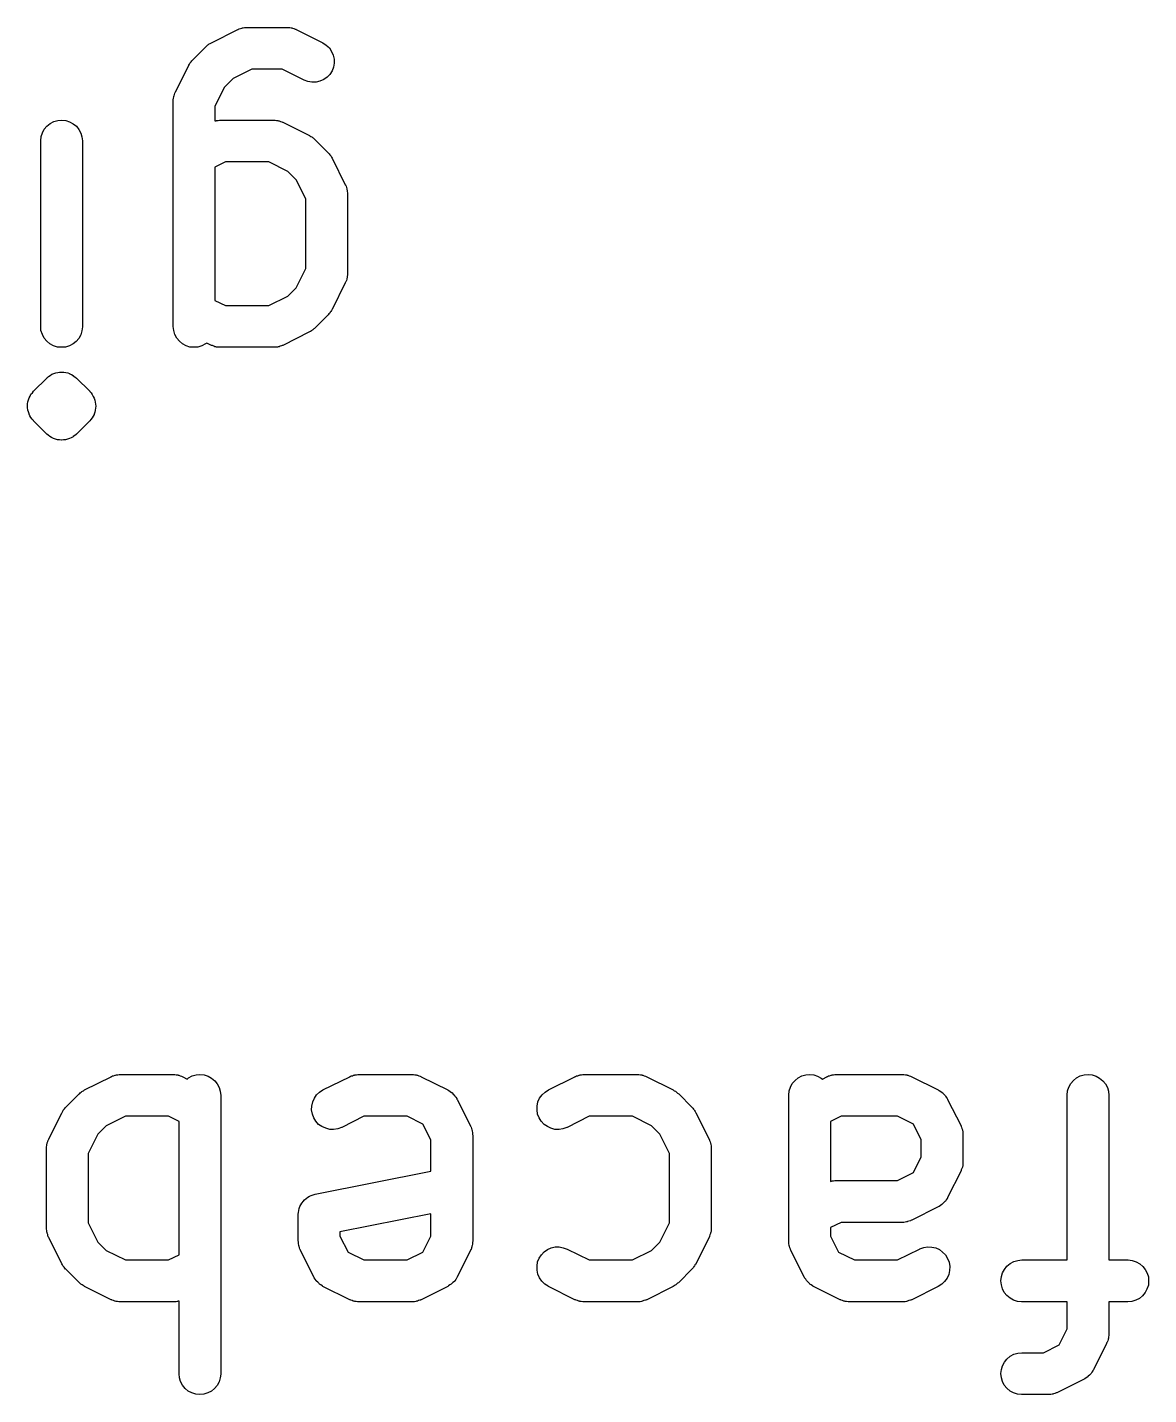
# Model space of a CAD drawing. Extents: x 78 to 209, y -131 to -41.
# Drawn here: x 131.656 to 135.684, y -104.331 to -99.418 of the extents above; entities that cross this region are included whole.
import ezdxf

# ---------------------------------------------------------------- set-up
doc = ezdxf.new("R2010")
doc.units = 0
doc.layers.add('BLACK', color=7, linetype='CONTINUOUS')

msp = doc.modelspace()

# ---------------------------------------------------------------- linework, layer by layer
at = {"layer": 'BLACK', "linetype": 'CONTINUOUS'}
for p, q in [((132.317, -99.474), (132.412, -99.4264)), ((132.412, -99.4264), (132.413, -99.4259)), ((132.413, -99.4259), (132.415, -99.4252)), ((132.415, -99.4252), (132.417, -99.4241)), ((132.417, -99.4241), (132.422, -99.4227)), ((132.422, -99.4227), (132.427, -99.4209)), ((132.427, -99.4209), (132.429, -99.4206)), ((132.429, -99.4206), (132.431, -99.4199)), ((132.431, -99.4199), (132.436, -99.4194)), ((132.436, -99.4194), (132.441, -99.4186)), ((132.441, -99.4186), (132.443, -99.4187)), ((132.443, -99.4187), (132.446, -99.4185)), ((132.446, -99.4185), (132.588, -99.4185)), ((132.588, -99.4185), (132.589, -99.4185)), ((132.589, -99.4185), (132.592, -99.4187)), ((132.592, -99.4187), (132.594, -99.4187)), ((132.594, -99.4187), (132.599, -99.4196)), ((132.599, -99.4196), (132.604, -99.4201)), ((132.604, -99.4201), (132.606, -99.4208)), ((132.606, -99.4208), (132.608, -99.4212)), ((132.608, -99.4212), (132.613, -99.423)), ((132.613, -99.423), (132.618, -99.4245)), ((132.618, -99.4245), (132.62, -99.4256)), ((132.62, -99.4256), (132.622, -99.4264)), ((132.622, -99.4264), (132.717, -99.474)), ((132.309, -99.4782), (132.313, -99.4763)), ((132.313, -99.4763), (132.317, -99.474)), ((132.717, -99.474), (132.718, -99.4745)), ((132.718, -99.4745), (132.73, -99.4825)), ((132.25, -99.5357), (132.297, -99.4881)), ((132.297, -99.4881), (132.298, -99.4873)), ((132.298, -99.4873), (132.301, -99.4847)), ((132.301, -99.4847), (132.304, -99.4818)), ((132.304, -99.4818), (132.307, -99.4801)), ((132.307, -99.4801), (132.309, -99.4782)), ((132.73, -99.4825), (132.741, -99.4927)), ((132.741, -99.4927), (132.749, -99.5047)), ((132.749, -99.5047), (132.755, -99.5181)), ((132.755, -99.5181), (132.758, -99.5324)), ((132.188, -99.6504), (132.236, -99.5552)), ((132.236, -99.5542), (132.238, -99.5507)), ((132.236, -99.5552), (132.236, -99.5542)), ((132.238, -99.5507), (132.24, -99.547)), ((132.24, -99.547), (132.242, -99.5446)), ((132.242, -99.5446), (132.244, -99.542)), ((132.244, -99.542), (132.247, -99.5389)), ((132.247, -99.5389), (132.25, -99.5357)), ((132.463, -99.5685), (132.395, -99.6027)), ((132.571, -99.5685), (132.463, -99.5685)), ((132.65, -99.6082), (132.571, -99.5685)), ((132.751, -99.5751), (132.743, -99.5874)), ((132.756, -99.5615), (132.751, -99.5751)), ((132.758, -99.5471), (132.756, -99.5615)), ((132.758, -99.5324), (132.758, -99.5471)), ((132.395, -99.6027), (132.364, -99.6332)), ((132.664, -99.6134), (132.65, -99.6082)), ((132.678, -99.6159), (132.664, -99.6134)), ((132.693, -99.6155), (132.678, -99.6159)), ((132.707, -99.6123), (132.693, -99.6155)), ((132.721, -99.6064), (132.707, -99.6123)), ((132.733, -99.598), (132.721, -99.6064)), ((132.743, -99.5874), (132.733, -99.598)), ((132.18, -99.6785), (132.181, -99.6735)), ((132.181, -99.6735), (132.182, -99.6684)), ((132.182, -99.6663), (132.183, -99.6641)), ((132.182, -99.6684), (132.182, -99.6663)), ((132.183, -99.6641), (132.185, -99.6593)), ((132.185, -99.6593), (132.186, -99.6544)), ((132.186, -99.6544), (132.187, -99.6525)), ((132.187, -99.6525), (132.188, -99.6504)), ((132.364, -99.6332), (132.33, -99.7017)), ((132.18, -99.6807), (132.18, -99.6785)), ((132.18, -99.6829), (132.18, -99.6807)), ((132.18, -99.684), (132.18, -99.6829)), ((132.18, -100.493), (132.18, -99.684)), ((132.33, -99.7017), (132.33, -99.7547)), ((131.726, -99.7732), (131.738, -99.7641)), ((131.738, -99.7641), (131.751, -99.7573)), ((131.751, -99.7573), (131.765, -99.7531)), ((131.765, -99.7531), (131.779, -99.7518)), ((131.779, -99.7518), (131.794, -99.7534)), ((131.794, -99.7534), (131.808, -99.7577)), ((131.808, -99.7577), (131.821, -99.7646)), ((131.821, -99.7646), (131.832, -99.774)), ((132.33, -99.7547), (132.331, -99.7542)), ((132.331, -99.7542), (132.334, -99.7539)), ((132.334, -99.7539), (132.336, -99.7532)), ((132.336, -99.7532), (132.341, -99.7527)), ((132.341, -99.7527), (132.346, -99.7519)), ((132.346, -99.7519), (132.348, -99.752)), ((132.348, -99.752), (132.35, -99.7518)), ((132.35, -99.7518), (132.541, -99.7518)), ((132.541, -99.7518), (132.542, -99.7518)), ((132.542, -99.7518), (132.544, -99.7521)), ((132.544, -99.7521), (132.546, -99.752)), ((132.546, -99.752), (132.551, -99.7529)), ((132.551, -99.7529), (132.556, -99.7535)), ((132.556, -99.7535), (132.558, -99.7541)), ((132.558, -99.7541), (132.561, -99.7545)), ((132.561, -99.7545), (132.565, -99.7563)), ((132.565, -99.7563), (132.57, -99.7579)), ((132.57, -99.7579), (132.572, -99.7589)), ((132.572, -99.7589), (132.574, -99.7597)), ((132.574, -99.7597), (132.67, -99.8074)), ((131.704, -99.8258), (131.706, -99.8112)), ((131.706, -99.8112), (131.71, -99.7973)), ((131.71, -99.7973), (131.717, -99.7844)), ((131.717, -99.7844), (131.726, -99.7732)), ((131.832, -99.774), (131.841, -99.7853)), ((131.841, -99.7853), (131.848, -99.7982)), ((131.848, -99.7982), (131.852, -99.8123)), ((131.852, -99.8123), (131.854, -99.8268)), ((132.67, -99.8074), (132.671, -99.8078)), ((132.671, -99.8078), (132.674, -99.8101)), ((132.674, -99.8101), (132.678, -99.8121)), ((132.678, -99.8121), (132.68, -99.8141)), ((132.68, -99.8141), (132.683, -99.8158)), ((132.683, -99.8158), (132.686, -99.8187)), ((132.686, -99.8187), (132.689, -99.8214)), ((132.689, -99.8214), (132.737, -99.869)), ((131.704, -99.8268), (131.704, -99.8258)), ((131.704, -100.493), (131.704, -99.8268)), ((131.854, -99.8268), (131.854, -100.493)), ((132.737, -99.869), (132.737, -99.8698)), ((132.737, -99.8698), (132.74, -99.8731)), ((132.368, -99.9018), (132.33, -99.9208)), ((132.523, -99.9018), (132.368, -99.9018)), ((132.592, -99.9361), (132.523, -99.9018)), ((132.74, -99.8731), (132.743, -99.8761)), ((132.743, -99.8761), (132.745, -99.8788)), ((132.745, -99.8788), (132.747, -99.8812)), ((132.747, -99.8812), (132.748, -99.8849)), ((132.748, -99.8849), (132.751, -99.8885)), ((132.751, -99.8885), (132.798, -99.9838)), ((132.33, -99.9208), (132.33, -100.4)), ((132.622, -99.9665), (132.592, -99.9361)), ((132.656, -100.035), (132.622, -99.9665)), ((132.798, -99.9838), (132.799, -99.9847)), ((132.799, -99.9847), (132.8, -99.9868)), ((132.8, -99.9868), (132.801, -99.9887)), ((132.801, -99.9887), (132.802, -99.9936)), ((132.802, -99.9936), (132.804, -99.9984)), ((132.804, -99.9984), (132.804, -100.001)), ((132.804, -100.001), (132.805, -100.003)), ((132.805, -100.003), (132.805, -100.008)), ((132.805, -100.008), (132.806, -100.013)), ((132.806, -100.013), (132.806, -100.015)), ((132.806, -100.015), (132.806, -100.017)), ((132.806, -100.017), (132.806, -100.303)), ((132.656, -100.285), (132.656, -100.035)), ((132.622, -100.354), (132.656, -100.285)), ((132.806, -100.308), (132.805, -100.314)), ((132.806, -100.303), (132.806, -100.304)), ((132.806, -100.304), (132.806, -100.306)), ((132.806, -100.306), (132.806, -100.308)), ((132.592, -100.384), (132.622, -100.354)), ((132.798, -100.337), (132.751, -100.432)), ((132.799, -100.334), (132.798, -100.337)), ((132.8, -100.333), (132.799, -100.334)), ((132.802, -100.328), (132.8, -100.333)), ((132.804, -100.323), (132.802, -100.328)), ((132.805, -100.319), (132.804, -100.321)), ((132.804, -100.321), (132.804, -100.323)), ((132.805, -100.314), (132.805, -100.319)), ((132.33, -100.4), (132.368, -100.418)), ((132.523, -100.418), (132.592, -100.384)), ((132.368, -100.418), (132.523, -100.418)), ((132.737, -100.451), (132.689, -100.499)), ((132.739, -100.448), (132.737, -100.451)), ((132.742, -100.445), (132.739, -100.448)), ((132.744, -100.442), (132.742, -100.445)), ((132.746, -100.44), (132.744, -100.442)), ((132.748, -100.436), (132.746, -100.44)), ((132.75, -100.433), (132.748, -100.436)), ((132.751, -100.432), (132.75, -100.433)), ((131.705, -100.508), (131.704, -100.493)), ((131.71, -100.522), (131.705, -100.508)), ((131.852, -100.509), (131.848, -100.523)), ((131.854, -100.495), (131.852, -100.509)), ((131.854, -100.493), (131.854, -100.495)), ((132.182, -100.508), (132.18, -100.493)), ((132.186, -100.522), (132.182, -100.508)), ((132.677, -100.509), (132.673, -100.511)), ((132.679, -100.507), (132.677, -100.509)), ((132.682, -100.505), (132.679, -100.507)), ((132.685, -100.502), (132.682, -100.505)), ((132.688, -100.5), (132.685, -100.502)), ((132.689, -100.499), (132.688, -100.5)), ((131.716, -100.535), (131.71, -100.522)), ((131.726, -100.546), (131.716, -100.535)), ((131.737, -100.556), (131.726, -100.546)), ((131.75, -100.563), (131.737, -100.556)), ((131.82, -100.556), (131.807, -100.563)), ((131.831, -100.547), (131.82, -100.556)), ((131.841, -100.536), (131.831, -100.547)), ((131.848, -100.523), (131.841, -100.536)), ((132.193, -100.535), (132.186, -100.522)), ((132.202, -100.546), (132.193, -100.535)), ((132.213, -100.556), (132.202, -100.546)), ((132.226, -100.563), (132.213, -100.556)), ((132.296, -100.556), (132.283, -100.563)), ((132.301, -100.553), (132.296, -100.556)), ((132.317, -100.561), (132.301, -100.553)), ((132.67, -100.513), (132.574, -100.561)), ((132.673, -100.511), (132.67, -100.513)), ((131.764, -100.567), (131.75, -100.563)), ((131.778, -100.568), (131.764, -100.567)), ((131.793, -100.567), (131.778, -100.568)), ((131.807, -100.563), (131.793, -100.567)), ((132.24, -100.567), (132.226, -100.563)), ((132.255, -100.568), (132.24, -100.567)), ((132.269, -100.567), (132.255, -100.568)), ((132.283, -100.563), (132.269, -100.567)), ((132.319, -100.561), (132.317, -100.561)), ((132.321, -100.562), (132.319, -100.561)), ((132.326, -100.564), (132.321, -100.562)), ((132.33, -100.566), (132.326, -100.564)), ((132.333, -100.566), (132.33, -100.566)), ((132.335, -100.567), (132.333, -100.566)), ((132.34, -100.567), (132.335, -100.567)), ((132.345, -100.568), (132.34, -100.567)), ((132.347, -100.568), (132.345, -100.568)), ((132.349, -100.568), (132.347, -100.568)), ((132.35, -100.568), (132.349, -100.568)), ((132.541, -100.568), (132.35, -100.568)), ((132.543, -100.568), (132.541, -100.568)), ((132.545, -100.568), (132.543, -100.568)), ((132.55, -100.568), (132.545, -100.568)), ((132.555, -100.567), (132.55, -100.568)), ((132.557, -100.566), (132.555, -100.567)), ((132.56, -100.566), (132.557, -100.566)), ((132.564, -100.564), (132.56, -100.566)), ((132.569, -100.563), (132.564, -100.564)), ((132.571, -100.562), (132.569, -100.563)), ((132.573, -100.561), (132.571, -100.562)), ((132.574, -100.561), (132.573, -100.561)), ((131.765, -100.658), (131.772, -100.657)), ((131.772, -100.657), (131.779, -100.657)), ((131.779, -100.657), (131.779, -100.657)), ((131.779, -100.657), (131.78, -100.657)), ((131.779, -100.657), (131.779, -100.657)), ((131.78, -100.657), (131.78, -100.657)), ((131.78, -100.657), (131.787, -100.657)), ((131.787, -100.657), (131.794, -100.658)), ((131.678, -100.726), (131.726, -100.679)), ((131.726, -100.679), (131.726, -100.678)), ((131.726, -100.678), (131.726, -100.678)), ((131.726, -100.678), (131.726, -100.678)), ((131.726, -100.678), (131.726, -100.678)), ((131.726, -100.678), (131.726, -100.678)), ((131.726, -100.678), (131.726, -100.678)), ((131.726, -100.678), (131.727, -100.678)), ((131.727, -100.678), (131.732, -100.673)), ((131.732, -100.673), (131.738, -100.669)), ((131.738, -100.669), (131.744, -100.665)), ((131.738, -100.669), (131.738, -100.669)), ((131.738, -100.669), (131.738, -100.669)), ((131.738, -100.669), (131.738, -100.669)), ((131.738, -100.669), (131.738, -100.669)), ((131.744, -100.665), (131.751, -100.662)), ((131.751, -100.662), (131.758, -100.66)), ((131.751, -100.662), (131.751, -100.662)), ((131.751, -100.662), (131.751, -100.662)), ((131.751, -100.662), (131.751, -100.662)), ((131.751, -100.662), (131.751, -100.662)), ((131.758, -100.66), (131.765, -100.658)), ((131.765, -100.658), (131.765, -100.658)), ((131.765, -100.658), (131.765, -100.658)), ((131.765, -100.658), (131.765, -100.658)), ((131.765, -100.658), (131.765, -100.658)), ((131.794, -100.658), (131.794, -100.658)), ((131.794, -100.658), (131.794, -100.658)), ((131.794, -100.658), (131.794, -100.658)), ((131.794, -100.658), (131.794, -100.658)), ((131.794, -100.658), (131.801, -100.66)), ((131.801, -100.66), (131.808, -100.662)), ((131.808, -100.662), (131.808, -100.662)), ((131.808, -100.662), (131.808, -100.662)), ((131.808, -100.662), (131.808, -100.663)), ((131.808, -100.663), (131.808, -100.663)), ((131.808, -100.663), (131.814, -100.666)), ((131.814, -100.666), (131.821, -100.669)), ((131.821, -100.669), (131.821, -100.669)), ((131.821, -100.669), (131.821, -100.669)), ((131.821, -100.669), (131.821, -100.669)), ((131.821, -100.669), (131.821, -100.67)), ((131.821, -100.67), (131.826, -100.674)), ((131.826, -100.674), (131.832, -100.679)), ((131.832, -100.679), (131.88, -100.726)), ((131.66, -100.757), (131.662, -100.75)), ((131.662, -100.75), (131.666, -100.744)), ((131.662, -100.75), (131.662, -100.75)), ((131.662, -100.75), (131.662, -100.75)), ((131.666, -100.744), (131.669, -100.737)), ((131.669, -100.737), (131.674, -100.732)), ((131.669, -100.737), (131.669, -100.737)), ((131.669, -100.737), (131.669, -100.737)), ((131.674, -100.732), (131.678, -100.726)), ((131.88, -100.726), (131.88, -100.727)), ((131.88, -100.727), (131.88, -100.727)), ((131.88, -100.727), (131.88, -100.727)), ((131.88, -100.727), (131.88, -100.727)), ((131.88, -100.727), (131.885, -100.732)), ((131.885, -100.732), (131.889, -100.738)), ((131.889, -100.738), (131.889, -100.738)), ((131.889, -100.738), (131.889, -100.738)), ((131.889, -100.738), (131.893, -100.745)), ((131.893, -100.745), (131.896, -100.751)), ((131.896, -100.751), (131.896, -100.751)), ((131.896, -100.751), (131.896, -100.751)), ((131.896, -100.751), (131.898, -100.758)), ((131.656, -100.778), (131.657, -100.771)), ((131.656, -100.779), (131.656, -100.778)), ((131.657, -100.786), (131.656, -100.779)), ((131.656, -100.779), (131.656, -100.779)), ((131.657, -100.771), (131.658, -100.764)), ((131.658, -100.793), (131.657, -100.786)), ((131.658, -100.764), (131.66, -100.757)), ((131.658, -100.764), (131.658, -100.764)), ((131.658, -100.764), (131.658, -100.764)), ((131.658, -100.794), (131.658, -100.793)), ((131.658, -100.793), (131.658, -100.793)), ((131.66, -100.8), (131.658, -100.794)), ((131.662, -100.807), (131.66, -100.8)), ((131.898, -100.801), (131.896, -100.808)), ((131.898, -100.758), (131.9, -100.765)), ((131.9, -100.795), (131.898, -100.801)), ((131.9, -100.765), (131.9, -100.765)), ((131.9, -100.765), (131.9, -100.765)), ((131.9, -100.765), (131.901, -100.772)), ((131.901, -100.787), (131.9, -100.794)), ((131.9, -100.794), (131.9, -100.794)), ((131.9, -100.794), (131.9, -100.795)), ((131.901, -100.772), (131.902, -100.779)), ((131.902, -100.779), (131.901, -100.78)), ((131.901, -100.78), (131.902, -100.78)), ((131.902, -100.78), (131.901, -100.787)), ((131.662, -100.808), (131.662, -100.807)), ((131.662, -100.807), (131.662, -100.807)), ((131.665, -100.814), (131.662, -100.808)), ((131.668, -100.82), (131.665, -100.814)), ((131.669, -100.82), (131.668, -100.82)), ((131.673, -100.826), (131.669, -100.82)), ((131.669, -100.82), (131.669, -100.82)), ((131.678, -100.831), (131.673, -100.826)), ((131.678, -100.832), (131.678, -100.831)), ((131.726, -100.88), (131.678, -100.832)), ((131.678, -100.832), (131.678, -100.832)), ((131.678, -100.832), (131.678, -100.832)), ((131.678, -100.832), (131.678, -100.832)), ((131.88, -100.832), (131.832, -100.88)), ((131.884, -100.827), (131.88, -100.832)), ((131.889, -100.821), (131.884, -100.827)), ((131.892, -100.815), (131.889, -100.821)), ((131.889, -100.821), (131.889, -100.821)), ((131.889, -100.821), (131.889, -100.821)), ((131.896, -100.809), (131.892, -100.815)), ((131.896, -100.808), (131.896, -100.808)), ((131.896, -100.808), (131.896, -100.809)), ((131.731, -100.884), (131.726, -100.88)), ((131.737, -100.889), (131.731, -100.884)), ((131.743, -100.892), (131.737, -100.889)), ((131.737, -100.889), (131.737, -100.889)), ((131.737, -100.889), (131.737, -100.889)), ((131.737, -100.889), (131.737, -100.889)), ((131.737, -100.889), (131.737, -100.889)), ((131.75, -100.896), (131.743, -100.892)), ((131.757, -100.898), (131.75, -100.896)), ((131.75, -100.896), (131.75, -100.896)), ((131.75, -100.896), (131.75, -100.896)), ((131.75, -100.896), (131.75, -100.896)), ((131.75, -100.896), (131.75, -100.896)), ((131.764, -100.9), (131.757, -100.898)), ((131.771, -100.901), (131.764, -100.9)), ((131.764, -100.9), (131.764, -100.9)), ((131.764, -100.9), (131.764, -100.9)), ((131.764, -100.9), (131.764, -100.9)), ((131.764, -100.9), (131.764, -100.9)), ((131.778, -100.902), (131.771, -100.901)), ((131.779, -100.902), (131.778, -100.902)), ((131.778, -100.902), (131.778, -100.902)), ((131.778, -100.902), (131.778, -100.902)), ((131.786, -100.901), (131.779, -100.902)), ((131.779, -100.902), (131.779, -100.902)), ((131.793, -100.901), (131.786, -100.901)), ((131.8, -100.898), (131.793, -100.9)), ((131.793, -100.9), (131.793, -100.9)), ((131.793, -100.9), (131.793, -100.9)), ((131.793, -100.9), (131.793, -100.901)), ((131.793, -100.901), (131.793, -100.901)), ((131.807, -100.896), (131.8, -100.898)), ((131.813, -100.893), (131.807, -100.896)), ((131.807, -100.896), (131.807, -100.896)), ((131.807, -100.896), (131.807, -100.896)), ((131.807, -100.896), (131.807, -100.896)), ((131.807, -100.896), (131.807, -100.896)), ((131.82, -100.89), (131.813, -100.893)), ((131.826, -100.885), (131.82, -100.889)), ((131.82, -100.889), (131.82, -100.889)), ((131.82, -100.889), (131.82, -100.89)), ((131.82, -100.89), (131.82, -100.89)), ((131.82, -100.89), (131.82, -100.89)), ((131.831, -100.881), (131.826, -100.885)), ((131.832, -100.88), (131.831, -100.88)), ((131.831, -100.88), (131.831, -100.88)), ((131.831, -100.88), (131.831, -100.88)), ((131.831, -100.88), (131.831, -100.881)), ((131.832, -100.88), (131.832, -100.88)), ((131.832, -100.88), (131.832, -100.88)), ((131.832, -100.88), (131.832, -100.88)), ((131.861, -103.236), (131.957, -103.189)), ((131.957, -103.189), (131.957, -103.188)), ((131.957, -103.188), (131.96, -103.188)), ((131.96, -103.188), (131.962, -103.186)), ((131.962, -103.186), (131.966, -103.185)), ((131.966, -103.185), (131.971, -103.183)), ((131.971, -103.183), (131.973, -103.183)), ((131.973, -103.183), (131.976, -103.182)), ((131.976, -103.182), (131.981, -103.182)), ((131.981, -103.182), (131.986, -103.181)), ((131.986, -103.181), (131.988, -103.181)), ((131.988, -103.181), (131.99, -103.181)), ((131.99, -103.181), (132.181, -103.181)), ((132.181, -103.181), (132.182, -103.181)), ((132.182, -103.181), (132.184, -103.181)), ((132.184, -103.181), (132.186, -103.181)), ((132.186, -103.181), (132.191, -103.182)), ((132.191, -103.182), (132.196, -103.182)), ((132.196, -103.182), (132.198, -103.183)), ((132.198, -103.183), (132.2, -103.183)), ((132.2, -103.183), (132.205, -103.185)), ((132.205, -103.185), (132.21, -103.187)), ((132.21, -103.187), (132.212, -103.188)), ((132.212, -103.188), (132.214, -103.189)), ((132.214, -103.189), (132.23, -103.197)), ((132.23, -103.197), (132.235, -103.193)), ((132.235, -103.193), (132.248, -103.186)), ((132.248, -103.186), (132.262, -103.182)), ((132.262, -103.182), (132.276, -103.181)), ((132.276, -103.181), (132.291, -103.182)), ((132.291, -103.182), (132.305, -103.187)), ((132.305, -103.187), (132.318, -103.194)), ((132.318, -103.194), (132.329, -103.203)), ((132.329, -103.203), (132.338, -103.214)), ((132.718, -103.236), (132.814, -103.189)), ((132.814, -103.189), (132.815, -103.188)), ((132.815, -103.188), (132.817, -103.188)), ((132.817, -103.188), (132.819, -103.186)), ((132.819, -103.186), (132.824, -103.185)), ((132.824, -103.185), (132.828, -103.183)), ((132.828, -103.183), (132.831, -103.183)), ((132.831, -103.183), (132.833, -103.182)), ((132.833, -103.182), (132.838, -103.182)), ((132.838, -103.182), (132.843, -103.181)), ((132.843, -103.181), (132.845, -103.181)), ((132.845, -103.181), (132.847, -103.181)), ((132.847, -103.181), (133.038, -103.181)), ((133.038, -103.181), (133.039, -103.181)), ((133.039, -103.181), (133.041, -103.181)), ((133.041, -103.181), (133.043, -103.181)), ((133.043, -103.181), (133.048, -103.182)), ((133.048, -103.182), (133.053, -103.182)), ((133.053, -103.182), (133.055, -103.183)), ((133.055, -103.183), (133.058, -103.183)), ((133.058, -103.183), (133.062, -103.185)), ((133.062, -103.185), (133.067, -103.187)), ((133.067, -103.187), (133.069, -103.188)), ((133.069, -103.188), (133.071, -103.189)), ((133.071, -103.189), (133.166, -103.236)), ((133.528, -103.236), (133.623, -103.189)), ((133.623, -103.189), (133.624, -103.188)), ((133.624, -103.188), (133.626, -103.188)), ((133.626, -103.188), (133.628, -103.186)), ((133.628, -103.186), (133.633, -103.185)), ((133.633, -103.185), (133.638, -103.183)), ((133.638, -103.183), (133.64, -103.183)), ((133.64, -103.183), (133.642, -103.182)), ((133.642, -103.182), (133.647, -103.182)), ((133.647, -103.182), (133.652, -103.181)), ((133.652, -103.181), (133.655, -103.181)), ((133.655, -103.181), (133.657, -103.181)), ((133.657, -103.181), (133.847, -103.181)), ((133.847, -103.181), (133.848, -103.181)), ((133.848, -103.181), (133.85, -103.181)), ((133.85, -103.181), (133.853, -103.181)), ((133.853, -103.181), (133.858, -103.182)), ((133.858, -103.182), (133.863, -103.182)), ((133.863, -103.182), (133.865, -103.183)), ((133.865, -103.183), (133.867, -103.183)), ((133.867, -103.183), (133.872, -103.185)), ((133.872, -103.185), (133.877, -103.187)), ((133.877, -103.187), (133.879, -103.188)), ((133.879, -103.188), (133.881, -103.189)), ((133.881, -103.189), (133.976, -103.236)), ((134.404, -103.213), (134.414, -103.202)), ((134.414, -103.202), (134.425, -103.193)), ((134.425, -103.193), (134.438, -103.186)), ((134.438, -103.186), (134.452, -103.182)), ((134.452, -103.182), (134.467, -103.181)), ((134.467, -103.181), (134.481, -103.182)), ((134.481, -103.182), (134.495, -103.187)), ((134.495, -103.187), (134.508, -103.194)), ((134.508, -103.194), (134.512, -103.197)), ((134.512, -103.197), (134.528, -103.189)), ((134.528, -103.189), (134.529, -103.188)), ((134.529, -103.188), (134.531, -103.188)), ((134.531, -103.188), (134.533, -103.186)), ((134.533, -103.186), (134.538, -103.185)), ((134.538, -103.185), (134.543, -103.183)), ((134.543, -103.183), (134.545, -103.183)), ((134.545, -103.183), (134.547, -103.182)), ((134.547, -103.182), (134.552, -103.182)), ((134.552, -103.182), (134.557, -103.181)), ((134.557, -103.181), (134.559, -103.181)), ((134.559, -103.181), (134.562, -103.181)), ((134.562, -103.181), (134.8, -103.181)), ((134.8, -103.181), (134.801, -103.181)), ((134.801, -103.181), (134.803, -103.181)), ((134.803, -103.181), (134.805, -103.181)), ((134.805, -103.181), (134.81, -103.182)), ((134.81, -103.182), (134.815, -103.182)), ((134.815, -103.182), (134.817, -103.183)), ((134.817, -103.183), (134.819, -103.183)), ((134.819, -103.183), (134.824, -103.185)), ((134.824, -103.185), (134.829, -103.187)), ((134.829, -103.187), (134.831, -103.188)), ((134.831, -103.188), (134.833, -103.189)), ((134.833, -103.189), (134.928, -103.236)), ((135.404, -103.213), (135.414, -103.202)), ((135.414, -103.202), (135.425, -103.193)), ((135.425, -103.193), (135.438, -103.186)), ((135.438, -103.186), (135.452, -103.182)), ((135.452, -103.182), (135.467, -103.181)), ((135.467, -103.181), (135.481, -103.182)), ((135.481, -103.182), (135.495, -103.187)), ((135.495, -103.187), (135.508, -103.194)), ((135.508, -103.194), (135.52, -103.203)), ((135.52, -103.203), (135.529, -103.214)), ((131.794, -103.298), (131.842, -103.25)), ((131.842, -103.25), (131.843, -103.25)), ((131.843, -103.25), (131.846, -103.247)), ((131.846, -103.247), (131.849, -103.244)), ((131.849, -103.244), (131.852, -103.242)), ((131.852, -103.242), (131.854, -103.241)), ((131.854, -103.241), (131.858, -103.239)), ((131.858, -103.239), (131.861, -103.236)), ((132.338, -103.214), (132.345, -103.227)), ((132.345, -103.227), (132.349, -103.241)), ((132.349, -103.241), (132.351, -103.256)), ((132.351, -103.256), (132.351, -104.256)), ((132.687, -103.266), (132.695, -103.254)), ((132.695, -103.254), (132.706, -103.244)), ((132.706, -103.244), (132.718, -103.236)), ((133.166, -103.236), (133.167, -103.237)), ((133.167, -103.237), (133.169, -103.238)), ((133.169, -103.238), (133.17, -103.238)), ((133.17, -103.238), (133.175, -103.242)), ((133.175, -103.242), (133.18, -103.245)), ((133.18, -103.245), (133.181, -103.246)), ((133.181, -103.246), (133.182, -103.247)), ((133.182, -103.247), (133.186, -103.251)), ((133.186, -103.251), (133.19, -103.255)), ((133.19, -103.255), (133.191, -103.256)), ((133.191, -103.256), (133.192, -103.258)), ((133.192, -103.258), (133.195, -103.262)), ((133.496, -103.266), (133.505, -103.254)), ((133.505, -103.254), (133.516, -103.244)), ((133.516, -103.244), (133.528, -103.236)), ((133.976, -103.236), (133.977, -103.237)), ((133.977, -103.237), (133.98, -103.239)), ((133.98, -103.239), (133.984, -103.241)), ((133.984, -103.241), (133.987, -103.243)), ((133.987, -103.243), (133.989, -103.245)), ((133.989, -103.245), (133.992, -103.248)), ((133.992, -103.248), (133.996, -103.25)), ((133.996, -103.25), (134.043, -103.298)), ((134.391, -103.255), (134.393, -103.24)), ((134.391, -103.256), (134.391, -103.255)), ((134.391, -103.78), (134.391, -103.256)), ((134.393, -103.24), (134.397, -103.226)), ((134.397, -103.226), (134.404, -103.213)), ((134.928, -103.236), (134.929, -103.237)), ((134.929, -103.237), (134.931, -103.238)), ((134.931, -103.238), (134.932, -103.238)), ((134.932, -103.238), (134.937, -103.242)), ((134.937, -103.242), (134.942, -103.245)), ((134.942, -103.245), (134.943, -103.246)), ((134.943, -103.246), (134.944, -103.247)), ((134.944, -103.247), (134.948, -103.251)), ((134.948, -103.251), (134.952, -103.255)), ((134.952, -103.255), (134.953, -103.256)), ((134.953, -103.256), (134.954, -103.258)), ((134.954, -103.258), (134.957, -103.262)), ((135.391, -103.255), (135.393, -103.24)), ((135.391, -103.256), (135.391, -103.255)), ((135.391, -103.847), (135.391, -103.256)), ((135.393, -103.24), (135.397, -103.226)), ((135.397, -103.226), (135.404, -103.213)), ((135.529, -103.214), (135.536, -103.227)), ((135.536, -103.227), (135.54, -103.241)), ((135.54, -103.241), (135.541, -103.256)), ((135.541, -103.256), (135.541, -103.847)), ((131.783, -103.313), (131.785, -103.309)), ((131.785, -103.309), (131.787, -103.307)), ((131.787, -103.307), (131.789, -103.304)), ((131.789, -103.304), (131.792, -103.301)), ((131.792, -103.301), (131.794, -103.298)), ((132.677, -103.308), (132.678, -103.294)), ((132.68, -103.323), (132.677, -103.308)), ((132.678, -103.294), (132.681, -103.279)), ((132.681, -103.279), (132.687, -103.266)), ((133.195, -103.262), (133.199, -103.267)), ((133.199, -103.267), (133.199, -103.269)), ((133.199, -103.269), (133.2, -103.27)), ((133.2, -103.27), (133.248, -103.365)), ((133.487, -103.294), (133.49, -103.279)), ((133.487, -103.308), (133.487, -103.294)), ((133.489, -103.323), (133.487, -103.308)), ((133.49, -103.279), (133.496, -103.266)), ((134.043, -103.298), (134.044, -103.299)), ((134.044, -103.299), (134.046, -103.302)), ((134.046, -103.302), (134.049, -103.305)), ((134.049, -103.305), (134.051, -103.308)), ((134.051, -103.308), (134.053, -103.31)), ((134.957, -103.262), (134.96, -103.267)), ((134.96, -103.267), (134.961, -103.269)), ((134.961, -103.269), (134.962, -103.27)), ((134.962, -103.27), (135.01, -103.365)), ((131.733, -103.413), (131.78, -103.318)), ((131.78, -103.318), (131.781, -103.317)), ((131.781, -103.317), (131.783, -103.313)), ((132.008, -103.331), (131.939, -103.365)), ((132.163, -103.331), (132.008, -103.331)), ((132.201, -103.35), (132.163, -103.331)), ((132.201, -103.829), (132.201, -103.35)), ((132.685, -103.337), (132.68, -103.323)), ((132.692, -103.349), (132.685, -103.337)), ((132.702, -103.36), (132.692, -103.349)), ((132.865, -103.331), (132.786, -103.371)), ((133.02, -103.331), (132.865, -103.331)), ((133.077, -103.359), (133.02, -103.331)), ((133.106, -103.416), (133.077, -103.359)), ((133.494, -103.337), (133.489, -103.323)), ((133.502, -103.349), (133.494, -103.337)), ((133.512, -103.36), (133.502, -103.349)), ((133.674, -103.331), (133.595, -103.371)), ((133.83, -103.331), (133.674, -103.331)), ((133.898, -103.365), (133.83, -103.331)), ((134.053, -103.31), (134.055, -103.314)), ((134.055, -103.314), (134.057, -103.318)), ((134.057, -103.318), (134.105, -103.413)), ((134.579, -103.331), (134.541, -103.35)), ((134.541, -103.35), (134.541, -103.565)), ((134.782, -103.331), (134.579, -103.331)), ((134.839, -103.359), (134.782, -103.331)), ((134.867, -103.416), (134.839, -103.359)), ((131.909, -103.395), (131.875, -103.464)), ((131.939, -103.365), (131.909, -103.395)), ((132.714, -103.368), (132.702, -103.36)), ((132.728, -103.374), (132.714, -103.368)), ((132.742, -103.378), (132.728, -103.374)), ((132.756, -103.378), (132.742, -103.378)), ((132.771, -103.376), (132.756, -103.378)), ((132.785, -103.371), (132.771, -103.376)), ((132.786, -103.371), (132.785, -103.371)), ((133.248, -103.365), (133.248, -103.366)), ((133.248, -103.366), (133.249, -103.368)), ((133.249, -103.368), (133.25, -103.37)), ((133.25, -103.37), (133.251, -103.375)), ((133.251, -103.375), (133.253, -103.38)), ((133.253, -103.38), (133.254, -103.382)), ((133.254, -103.382), (133.254, -103.384)), ((133.254, -103.384), (133.255, -103.389)), ((133.255, -103.389), (133.255, -103.394)), ((133.255, -103.394), (133.255, -103.396)), ((133.255, -103.396), (133.256, -103.399)), ((133.256, -103.399), (133.256, -103.78)), ((133.524, -103.368), (133.512, -103.36)), ((133.537, -103.374), (133.524, -103.368)), ((133.551, -103.378), (133.537, -103.374)), ((133.566, -103.378), (133.551, -103.378)), ((133.58, -103.376), (133.566, -103.378)), ((133.594, -103.371), (133.58, -103.376)), ((133.595, -103.371), (133.594, -103.371)), ((133.928, -103.395), (133.898, -103.365)), ((133.963, -103.464), (133.928, -103.395)), ((135.01, -103.365), (135.01, -103.366)), ((135.01, -103.366), (135.011, -103.368)), ((135.011, -103.368), (135.012, -103.37)), ((135.012, -103.37), (135.013, -103.375)), ((135.013, -103.375), (135.015, -103.38)), ((135.015, -103.38), (135.015, -103.382)), ((135.015, -103.382), (135.016, -103.384)), ((135.016, -103.384), (135.017, -103.389)), ((135.017, -103.389), (135.017, -103.394)), ((135.017, -103.394), (135.017, -103.396)), ((135.017, -103.396), (135.017, -103.399)), ((135.017, -103.399), (135.017, -103.494)), ((131.725, -103.441), (131.726, -103.436)), ((131.725, -103.443), (131.725, -103.441)), ((131.725, -103.445), (131.725, -103.443)), ((131.725, -103.446), (131.725, -103.445)), ((131.725, -103.732), (131.725, -103.446)), ((131.726, -103.431), (131.727, -103.429)), ((131.726, -103.436), (131.726, -103.431)), ((131.727, -103.426), (131.729, -103.422)), ((131.727, -103.429), (131.727, -103.426)), ((131.729, -103.422), (131.731, -103.417)), ((131.731, -103.417), (131.732, -103.415)), ((131.732, -103.415), (131.733, -103.413)), ((133.106, -103.528), (133.106, -103.416)), ((134.105, -103.413), (134.105, -103.414)), ((134.105, -103.414), (134.106, -103.416)), ((134.106, -103.416), (134.107, -103.418)), ((134.107, -103.418), (134.109, -103.423)), ((134.109, -103.423), (134.11, -103.427)), ((134.11, -103.427), (134.111, -103.43)), ((134.111, -103.43), (134.111, -103.432)), ((134.111, -103.432), (134.112, -103.437)), ((134.112, -103.437), (134.113, -103.442)), ((134.113, -103.442), (134.113, -103.444)), ((134.113, -103.444), (134.113, -103.446)), ((134.113, -103.446), (134.113, -103.732)), ((134.867, -103.476), (134.867, -103.416)), ((131.875, -103.464), (131.875, -103.714)), ((133.963, -103.714), (133.963, -103.464)), ((134.839, -103.533), (134.867, -103.476)), ((135.017, -103.499), (135.016, -103.504)), ((135.016, -103.504), (135.016, -103.51)), ((135.017, -103.494), (135.017, -103.495)), ((135.017, -103.495), (135.017, -103.497)), ((135.017, -103.497), (135.017, -103.499)), ((132.69, -103.611), (133.106, -103.528)), ((134.782, -103.562), (134.839, -103.533)), ((135.01, -103.527), (134.962, -103.623)), ((135.011, -103.523), (135.01, -103.525)), ((135.01, -103.525), (135.01, -103.527)), ((135.013, -103.519), (135.011, -103.523)), ((135.015, -103.514), (135.013, -103.519)), ((135.016, -103.51), (135.015, -103.512)), ((135.015, -103.512), (135.015, -103.514)), ((134.541, -103.565), (134.543, -103.564)), ((134.543, -103.564), (134.545, -103.564)), ((134.545, -103.564), (134.547, -103.563)), ((134.547, -103.563), (134.552, -103.563)), ((134.552, -103.563), (134.557, -103.562)), ((134.557, -103.562), (134.559, -103.562)), ((134.559, -103.562), (134.562, -103.562)), ((134.562, -103.562), (134.782, -103.562)), ((132.635, -103.655), (132.639, -103.649)), ((132.639, -103.649), (132.642, -103.643)), ((132.642, -103.643), (132.642, -103.642)), ((132.642, -103.642), (132.643, -103.642)), ((132.643, -103.642), (132.647, -103.637)), ((132.647, -103.637), (132.651, -103.631)), ((132.651, -103.631), (132.652, -103.631)), ((132.652, -103.631), (132.657, -103.626)), ((132.652, -103.631), (132.652, -103.631)), ((132.657, -103.626), (132.663, -103.622)), ((132.663, -103.622), (132.669, -103.618)), ((132.663, -103.622), (132.663, -103.622)), ((132.663, -103.622), (132.663, -103.622)), ((132.669, -103.618), (132.676, -103.615)), ((132.676, -103.615), (132.683, -103.613)), ((132.676, -103.615), (132.676, -103.615)), ((132.676, -103.615), (132.676, -103.615)), ((132.683, -103.613), (132.69, -103.611)), ((134.936, -103.651), (134.931, -103.655)), ((134.941, -103.648), (134.936, -103.651)), ((134.942, -103.647), (134.941, -103.648)), ((134.943, -103.646), (134.942, -103.647)), ((134.947, -103.642), (134.943, -103.646)), ((134.951, -103.638), (134.947, -103.642)), ((134.952, -103.637), (134.951, -103.638)), ((134.954, -103.636), (134.952, -103.637)), ((134.957, -103.631), (134.954, -103.636)), ((134.96, -103.626), (134.957, -103.631)), ((134.961, -103.625), (134.96, -103.626)), ((134.962, -103.623), (134.961, -103.624)), ((134.961, -103.624), (134.961, -103.625)), ((132.629, -103.683), (132.63, -103.676)), ((132.629, -103.684), (132.629, -103.683)), ((132.629, -103.78), (132.629, -103.684)), ((132.629, -103.684), (132.629, -103.684)), ((132.629, -103.684), (132.629, -103.684)), ((132.629, -103.684), (132.629, -103.684)), ((132.63, -103.676), (132.631, -103.669)), ((132.631, -103.669), (132.633, -103.662)), ((132.631, -103.669), (132.631, -103.669)), ((132.631, -103.669), (132.631, -103.669)), ((132.633, -103.662), (132.635, -103.655)), ((132.635, -103.655), (132.635, -103.655)), ((132.635, -103.655), (132.635, -103.655)), ((133.106, -103.681), (132.779, -103.746)), ((133.106, -103.762), (133.106, -103.681)), ((134.928, -103.656), (134.833, -103.704)), ((134.93, -103.655), (134.928, -103.656)), ((134.931, -103.655), (134.93, -103.655)), ((131.725, -103.734), (131.725, -103.732)), ((131.725, -103.736), (131.725, -103.734)), ((131.726, -103.741), (131.725, -103.736)), ((131.726, -103.747), (131.726, -103.741)), ((131.727, -103.749), (131.726, -103.747)), ((131.727, -103.751), (131.727, -103.749)), ((131.729, -103.756), (131.727, -103.751)), ((131.875, -103.714), (131.909, -103.783)), ((132.779, -103.746), (132.779, -103.762)), ((133.928, -103.783), (133.963, -103.714)), ((134.11, -103.752), (134.108, -103.757)), ((134.111, -103.748), (134.11, -103.75)), ((134.11, -103.75), (134.11, -103.752)), ((134.112, -103.743), (134.111, -103.748)), ((134.113, -103.733), (134.112, -103.735)), ((134.112, -103.735), (134.113, -103.737)), ((134.113, -103.737), (134.112, -103.743)), ((134.113, -103.732), (134.113, -103.733)), ((134.579, -103.712), (134.541, -103.731)), ((134.541, -103.731), (134.541, -103.762)), ((134.8, -103.712), (134.579, -103.712)), ((134.802, -103.712), (134.8, -103.712)), ((134.804, -103.712), (134.802, -103.712)), ((134.809, -103.711), (134.804, -103.712)), ((134.814, -103.71), (134.809, -103.711)), ((134.816, -103.71), (134.814, -103.71)), ((134.818, -103.709), (134.816, -103.71)), ((134.823, -103.708), (134.818, -103.709)), ((134.828, -103.706), (134.823, -103.708)), ((134.83, -103.705), (134.828, -103.706)), ((134.832, -103.704), (134.83, -103.705)), ((134.833, -103.704), (134.832, -103.704)), ((131.73, -103.761), (131.729, -103.756)), ((131.731, -103.763), (131.73, -103.761)), ((131.732, -103.765), (131.731, -103.763)), ((131.733, -103.766), (131.732, -103.765)), ((131.78, -103.861), (131.733, -103.766)), ((131.909, -103.783), (131.939, -103.813)), ((132.63, -103.782), (132.629, -103.78)), ((132.63, -103.784), (132.63, -103.782)), ((132.63, -103.789), (132.63, -103.784)), ((132.631, -103.794), (132.63, -103.789)), ((132.631, -103.796), (132.631, -103.794)), ((132.632, -103.798), (132.631, -103.796)), ((132.634, -103.803), (132.632, -103.798)), ((132.779, -103.762), (132.808, -103.819)), ((133.077, -103.819), (133.106, -103.762)), ((133.253, -103.8), (133.251, -103.804)), ((133.254, -103.795), (133.253, -103.797)), ((133.253, -103.797), (133.253, -103.8)), ((133.255, -103.79), (133.254, -103.795)), ((133.256, -103.781), (133.255, -103.783)), ((133.255, -103.783), (133.255, -103.785)), ((133.255, -103.785), (133.255, -103.79)), ((133.256, -103.78), (133.256, -103.781)), ((133.538, -103.804), (133.552, -103.8)), ((133.552, -103.8), (133.567, -103.8)), ((133.567, -103.8), (133.581, -103.803)), ((133.898, -103.813), (133.928, -103.783)), ((134.105, -103.766), (134.057, -103.861)), ((134.106, -103.763), (134.105, -103.766)), ((134.107, -103.762), (134.106, -103.763)), ((134.108, -103.757), (134.107, -103.762)), ((134.392, -103.782), (134.391, -103.78)), ((134.391, -103.784), (134.392, -103.782)), ((134.392, -103.789), (134.391, -103.784)), ((134.393, -103.794), (134.392, -103.789)), ((134.393, -103.796), (134.393, -103.794)), ((134.394, -103.798), (134.393, -103.796)), ((134.395, -103.803), (134.394, -103.798)), ((134.541, -103.762), (134.57, -103.819)), ((134.876, -103.802), (134.89, -103.8)), ((134.89, -103.8), (134.905, -103.801)), ((134.905, -103.801), (134.919, -103.804)), ((131.939, -103.813), (132.008, -103.847)), ((132.008, -103.847), (132.163, -103.847)), ((132.163, -103.847), (132.201, -103.829)), ((132.635, -103.808), (132.634, -103.803)), ((132.636, -103.81), (132.635, -103.808)), ((132.637, -103.812), (132.636, -103.81)), ((132.637, -103.813), (132.637, -103.812)), ((132.685, -103.908), (132.637, -103.813)), ((132.808, -103.819), (132.865, -103.847)), ((132.865, -103.847), (133.02, -103.847)), ((133.02, -103.847), (133.077, -103.819)), ((133.248, -103.813), (133.2, -103.908)), ((133.25, -103.809), (133.248, -103.811)), ((133.248, -103.811), (133.248, -103.813)), ((133.251, -103.804), (133.25, -103.809)), ((133.489, -103.854), (133.495, -103.841)), ((133.495, -103.841), (133.503, -103.829)), ((133.503, -103.829), (133.513, -103.818)), ((133.513, -103.818), (133.525, -103.81)), ((133.525, -103.81), (133.538, -103.804)), ((133.581, -103.803), (133.595, -103.808)), ((133.595, -103.808), (133.674, -103.847)), ((133.674, -103.847), (133.83, -103.847)), ((133.83, -103.847), (133.898, -103.813)), ((134.397, -103.808), (134.395, -103.803)), ((134.398, -103.81), (134.397, -103.808)), ((134.399, -103.812), (134.398, -103.81)), ((134.399, -103.813), (134.399, -103.812)), ((134.447, -103.908), (134.399, -103.813)), ((134.57, -103.819), (134.627, -103.847)), ((134.627, -103.847), (134.782, -103.847)), ((134.782, -103.847), (134.861, -103.808)), ((134.861, -103.808), (134.862, -103.807)), ((134.862, -103.807), (134.876, -103.802)), ((134.919, -103.804), (134.933, -103.81)), ((134.933, -103.81), (134.944, -103.819)), ((134.944, -103.819), (134.954, -103.829)), ((134.954, -103.829), (134.962, -103.842)), ((134.962, -103.842), (134.967, -103.855)), ((135.2, -103.853), (135.214, -103.849)), ((135.214, -103.849), (135.228, -103.847)), ((135.228, -103.847), (135.391, -103.847)), ((135.541, -103.847), (135.609, -103.847)), ((135.609, -103.847), (135.61, -103.847)), ((135.61, -103.847), (135.625, -103.849)), ((135.625, -103.849), (135.639, -103.854)), ((131.782, -103.864), (131.78, -103.861)), ((131.784, -103.868), (131.782, -103.864)), ((131.786, -103.871), (131.784, -103.868)), ((131.788, -103.873), (131.786, -103.871)), ((131.791, -103.876), (131.788, -103.873)), ((131.793, -103.88), (131.791, -103.876)), ((131.794, -103.88), (131.793, -103.88)), ((131.842, -103.928), (131.794, -103.88)), ((133.487, -103.869), (133.489, -103.854)), ((133.487, -103.884), (133.487, -103.869)), ((133.49, -103.898), (133.487, -103.884)), ((133.496, -103.911), (133.49, -103.898)), ((134.043, -103.88), (133.996, -103.928)), ((134.046, -103.877), (134.043, -103.88)), ((134.049, -103.874), (134.046, -103.877)), ((134.05, -103.871), (134.049, -103.874)), ((134.052, -103.869), (134.05, -103.871)), ((134.054, -103.865), (134.052, -103.869)), ((134.057, -103.862), (134.054, -103.865)), ((134.057, -103.861), (134.057, -103.862)), ((134.966, -103.899), (134.96, -103.912)), ((134.969, -103.885), (134.966, -103.899)), ((134.967, -103.855), (134.97, -103.87)), ((134.97, -103.87), (134.969, -103.885)), ((135.155, -103.907), (135.159, -103.893)), ((135.159, -103.893), (135.166, -103.881)), ((135.166, -103.881), (135.175, -103.869)), ((135.175, -103.869), (135.187, -103.86)), ((135.187, -103.86), (135.2, -103.853)), ((135.639, -103.854), (135.652, -103.861)), ((135.652, -103.861), (135.663, -103.87)), ((135.663, -103.87), (135.672, -103.881)), ((135.672, -103.881), (135.679, -103.894)), ((135.679, -103.894), (135.683, -103.908)), ((131.845, -103.931), (131.842, -103.928)), ((131.848, -103.934), (131.845, -103.931)), ((131.851, -103.935), (131.848, -103.934)), ((131.853, -103.937), (131.851, -103.935)), ((131.857, -103.939), (131.853, -103.937)), ((131.86, -103.941), (131.857, -103.939)), ((131.861, -103.942), (131.86, -103.941)), ((131.957, -103.99), (131.861, -103.942)), ((132.686, -103.91), (132.685, -103.908)), ((132.686, -103.911), (132.686, -103.91)), ((132.69, -103.916), (132.686, -103.911)), ((132.693, -103.921), (132.69, -103.916)), ((132.694, -103.922), (132.693, -103.921)), ((132.695, -103.923), (132.694, -103.922)), ((132.699, -103.927), (132.695, -103.923)), ((132.703, -103.931), (132.699, -103.927)), ((132.704, -103.932), (132.703, -103.931)), ((132.705, -103.934), (132.704, -103.932)), ((132.71, -103.937), (132.705, -103.934)), ((132.715, -103.94), (132.71, -103.937)), ((132.716, -103.941), (132.715, -103.94)), ((132.718, -103.941), (132.716, -103.941)), ((132.718, -103.942), (132.718, -103.941)), ((132.814, -103.99), (132.718, -103.942)), ((133.166, -103.942), (133.071, -103.99)), ((133.168, -103.941), (133.166, -103.942)), ((133.169, -103.94), (133.168, -103.941)), ((133.174, -103.937), (133.169, -103.94)), ((133.179, -103.934), (133.174, -103.937)), ((133.18, -103.933), (133.179, -103.934)), ((133.181, -103.932), (133.18, -103.933)), ((133.185, -103.928), (133.181, -103.932)), ((133.19, -103.924), (133.185, -103.928)), ((133.192, -103.922), (133.19, -103.923)), ((133.19, -103.923), (133.19, -103.924)), ((133.195, -103.917), (133.192, -103.922)), ((133.198, -103.912), (133.195, -103.917)), ((133.199, -103.911), (133.198, -103.912)), ((133.2, -103.909), (133.199, -103.911)), ((133.2, -103.908), (133.2, -103.909)), ((133.504, -103.923), (133.496, -103.911)), ((133.515, -103.934), (133.504, -103.923)), ((133.527, -103.941), (133.515, -103.934)), ((133.528, -103.942), (133.527, -103.941)), ((133.623, -103.99), (133.528, -103.942)), ((133.976, -103.942), (133.881, -103.99)), ((133.98, -103.94), (133.976, -103.942)), ((133.983, -103.938), (133.98, -103.94)), ((133.986, -103.936), (133.983, -103.938)), ((133.988, -103.934), (133.986, -103.936)), ((133.991, -103.931), (133.988, -103.934)), ((133.995, -103.929), (133.991, -103.931)), ((133.996, -103.928), (133.995, -103.929)), ((134.448, -103.91), (134.447, -103.908)), ((134.448, -103.911), (134.448, -103.91)), ((134.452, -103.916), (134.448, -103.911)), ((134.455, -103.921), (134.452, -103.916)), ((134.456, -103.922), (134.455, -103.921)), ((134.457, -103.923), (134.456, -103.922)), ((134.461, -103.927), (134.457, -103.923)), ((134.465, -103.931), (134.461, -103.927)), ((134.466, -103.932), (134.465, -103.931)), ((134.467, -103.934), (134.466, -103.932)), ((134.472, -103.937), (134.467, -103.934)), ((134.477, -103.94), (134.472, -103.937)), ((134.478, -103.941), (134.477, -103.94)), ((134.479, -103.941), (134.478, -103.941)), ((134.48, -103.942), (134.479, -103.941)), ((134.576, -103.99), (134.48, -103.942)), ((134.928, -103.942), (134.833, -103.99)), ((134.941, -103.934), (134.928, -103.942)), ((134.951, -103.924), (134.941, -103.934)), ((134.96, -103.912), (134.951, -103.924)), ((135.153, -103.922), (135.155, -103.907)), ((135.155, -103.937), (135.153, -103.922)), ((135.159, -103.951), (135.155, -103.937)), ((135.683, -103.938), (135.678, -103.952)), ((135.683, -103.908), (135.684, -103.923)), ((135.684, -103.923), (135.683, -103.938)), ((131.959, -103.99), (131.957, -103.99)), ((131.961, -103.991), (131.959, -103.99)), ((131.965, -103.993), (131.961, -103.991)), ((131.97, -103.995), (131.965, -103.993)), ((131.972, -103.995), (131.97, -103.995)), ((131.975, -103.996), (131.972, -103.995)), ((131.98, -103.996), (131.975, -103.996)), ((131.985, -103.997), (131.98, -103.996)), ((131.987, -103.997), (131.985, -103.997)), ((131.989, -103.997), (131.987, -103.997)), ((131.99, -103.997), (131.989, -103.997)), ((132.181, -103.997), (131.99, -103.997)), ((132.183, -103.997), (132.181, -103.997)), ((132.185, -103.997), (132.183, -103.997)), ((132.19, -103.997), (132.185, -103.997)), ((132.195, -103.996), (132.19, -103.997)), ((132.197, -103.995), (132.195, -103.996)), ((132.199, -103.995), (132.197, -103.995)), ((132.201, -103.995), (132.199, -103.995)), ((132.201, -104.256), (132.201, -103.995)), ((132.816, -103.99), (132.814, -103.99)), ((132.818, -103.991), (132.816, -103.99)), ((132.823, -103.993), (132.818, -103.991)), ((132.827, -103.995), (132.823, -103.993)), ((132.83, -103.995), (132.827, -103.995)), ((132.832, -103.996), (132.83, -103.995)), ((132.837, -103.996), (132.832, -103.996)), ((132.842, -103.997), (132.837, -103.996)), ((132.844, -103.997), (132.842, -103.997)), ((132.846, -103.997), (132.844, -103.997)), ((132.847, -103.997), (132.846, -103.997)), ((133.038, -103.997), (132.847, -103.997)), ((133.04, -103.997), (133.038, -103.997)), ((133.042, -103.997), (133.04, -103.997)), ((133.047, -103.997), (133.042, -103.997)), ((133.052, -103.996), (133.047, -103.997)), ((133.054, -103.995), (133.052, -103.996)), ((133.057, -103.995), (133.054, -103.995)), ((133.061, -103.993), (133.057, -103.995)), ((133.066, -103.992), (133.061, -103.993)), ((133.068, -103.991), (133.066, -103.992)), ((133.07, -103.99), (133.068, -103.991)), ((133.071, -103.99), (133.07, -103.99)), ((133.625, -103.99), (133.623, -103.99)), ((133.627, -103.991), (133.625, -103.99)), ((133.632, -103.993), (133.627, -103.991)), ((133.637, -103.995), (133.632, -103.993)), ((133.639, -103.995), (133.637, -103.995)), ((133.641, -103.996), (133.639, -103.995)), ((133.646, -103.996), (133.641, -103.996)), ((133.651, -103.997), (133.646, -103.996)), ((133.654, -103.997), (133.651, -103.997)), ((133.656, -103.997), (133.654, -103.997)), ((133.657, -103.997), (133.656, -103.997)), ((133.847, -103.997), (133.657, -103.997)), ((133.849, -103.997), (133.847, -103.997)), ((133.852, -103.997), (133.849, -103.997)), ((133.857, -103.997), (133.852, -103.997)), ((133.862, -103.996), (133.857, -103.997)), ((133.864, -103.995), (133.862, -103.996)), ((133.866, -103.995), (133.864, -103.995)), ((133.871, -103.993), (133.866, -103.995)), ((133.876, -103.992), (133.871, -103.993)), ((133.878, -103.991), (133.876, -103.992)), ((133.88, -103.99), (133.878, -103.991)), ((133.881, -103.99), (133.88, -103.99)), ((134.578, -103.99), (134.576, -103.99)), ((134.58, -103.991), (134.578, -103.99)), ((134.584, -103.993), (134.58, -103.991)), ((134.589, -103.995), (134.584, -103.993)), ((134.591, -103.995), (134.589, -103.995)), ((134.594, -103.996), (134.591, -103.995)), ((134.599, -103.996), (134.594, -103.996)), ((134.604, -103.997), (134.599, -103.996)), ((134.606, -103.997), (134.604, -103.997)), ((134.608, -103.997), (134.606, -103.997)), ((134.609, -103.997), (134.608, -103.997)), ((134.8, -103.997), (134.609, -103.997)), ((134.802, -103.997), (134.8, -103.997)), ((134.804, -103.997), (134.802, -103.997)), ((134.809, -103.997), (134.804, -103.997)), ((134.814, -103.996), (134.809, -103.997)), ((134.816, -103.995), (134.814, -103.996)), ((134.818, -103.995), (134.816, -103.995)), ((134.823, -103.993), (134.818, -103.995)), ((134.828, -103.992), (134.823, -103.993)), ((134.83, -103.991), (134.828, -103.992)), ((134.832, -103.99), (134.83, -103.991)), ((134.833, -103.99), (134.832, -103.99)), ((135.165, -103.964), (135.159, -103.951)), ((135.175, -103.975), (135.165, -103.964)), ((135.186, -103.984), (135.175, -103.975)), ((135.199, -103.991), (135.186, -103.984)), ((135.213, -103.996), (135.199, -103.991)), ((135.227, -103.997), (135.213, -103.996)), ((135.228, -103.997), (135.227, -103.997)), ((135.391, -103.997), (135.228, -103.997)), ((135.391, -104.095), (135.391, -103.997)), ((135.609, -103.997), (135.541, -103.997)), ((135.541, -103.997), (135.541, -104.113)), ((135.624, -103.996), (135.609, -103.997)), ((135.638, -103.992), (135.624, -103.996)), ((135.651, -103.985), (135.638, -103.992)), ((135.662, -103.976), (135.651, -103.985)), ((135.671, -103.964), (135.662, -103.976)), ((135.678, -103.952), (135.671, -103.964)), ((135.363, -104.152), (135.391, -104.095)), ((135.534, -104.144), (135.533, -104.147)), ((135.535, -104.143), (135.534, -104.144)), ((135.537, -104.138), (135.535, -104.143)), ((135.539, -104.133), (135.537, -104.138)), ((135.54, -104.129), (135.539, -104.131)), ((135.539, -104.131), (135.539, -104.133)), ((135.541, -104.118), (135.54, -104.123)), ((135.54, -104.123), (135.54, -104.129)), ((135.541, -104.113), (135.541, -104.114)), ((135.541, -104.114), (135.541, -104.116)), ((135.541, -104.116), (135.541, -104.118)), ((135.175, -104.203), (135.187, -104.193)), ((135.187, -104.193), (135.2, -104.186)), ((135.2, -104.186), (135.214, -104.182)), ((135.214, -104.182), (135.228, -104.181)), ((135.228, -104.181), (135.306, -104.181)), ((135.306, -104.181), (135.363, -104.152)), ((135.533, -104.147), (135.486, -104.242)), ((135.153, -104.255), (135.155, -104.241)), ((135.155, -104.241), (135.159, -104.227)), ((135.159, -104.227), (135.166, -104.214)), ((135.166, -104.214), (135.175, -104.203)), ((135.485, -104.243), (135.484, -104.244)), ((135.486, -104.242), (135.485, -104.243)), ((132.202, -104.27), (132.201, -104.256)), ((132.206, -104.284), (132.202, -104.27)), ((132.213, -104.297), (132.206, -104.284)), ((132.345, -104.285), (132.338, -104.298)), ((132.349, -104.271), (132.345, -104.285)), ((132.351, -104.257), (132.349, -104.271)), ((132.351, -104.256), (132.351, -104.257)), ((135.155, -104.27), (135.153, -104.255)), ((135.159, -104.284), (135.155, -104.27)), ((135.165, -104.297), (135.159, -104.284)), ((135.452, -104.275), (135.357, -104.323)), ((135.454, -104.274), (135.452, -104.275)), ((135.455, -104.274), (135.454, -104.274)), ((135.46, -104.271), (135.455, -104.274)), ((135.465, -104.267), (135.46, -104.271)), ((135.466, -104.266), (135.465, -104.267)), ((135.467, -104.265), (135.466, -104.266)), ((135.471, -104.261), (135.467, -104.265)), ((135.475, -104.257), (135.471, -104.261)), ((135.476, -104.256), (135.475, -104.257)), ((135.477, -104.255), (135.476, -104.256)), ((135.48, -104.25), (135.477, -104.255)), ((135.484, -104.246), (135.48, -104.25)), ((135.484, -104.244), (135.484, -104.246)), ((132.223, -104.309), (132.213, -104.297)), ((132.234, -104.318), (132.223, -104.309)), ((132.247, -104.325), (132.234, -104.318)), ((132.261, -104.329), (132.247, -104.325)), ((132.275, -104.331), (132.261, -104.329)), ((132.29, -104.329), (132.275, -104.331)), ((132.304, -104.325), (132.29, -104.329)), ((132.317, -104.319), (132.304, -104.325)), ((132.328, -104.309), (132.317, -104.319)), ((132.338, -104.298), (132.328, -104.309)), ((135.175, -104.308), (135.165, -104.297)), ((135.186, -104.318), (135.175, -104.308)), ((135.199, -104.325), (135.186, -104.318)), ((135.213, -104.329), (135.199, -104.325)), ((135.227, -104.331), (135.213, -104.329)), ((135.228, -104.331), (135.227, -104.331)), ((135.323, -104.331), (135.228, -104.331)), ((135.326, -104.331), (135.323, -104.331)), ((135.328, -104.331), (135.326, -104.331)), ((135.333, -104.33), (135.328, -104.331)), ((135.338, -104.329), (135.333, -104.33)), ((135.34, -104.329), (135.338, -104.329)), ((135.342, -104.328), (135.34, -104.329)), ((135.347, -104.327), (135.342, -104.328)), ((135.352, -104.325), (135.347, -104.327)), ((135.354, -104.324), (135.352, -104.325)), ((135.356, -104.323), (135.354, -104.324)), ((135.357, -104.323), (135.356, -104.323))]:
    msp.add_line(p, q, dxfattribs=at)

doc.saveas('drawing.dxf')
